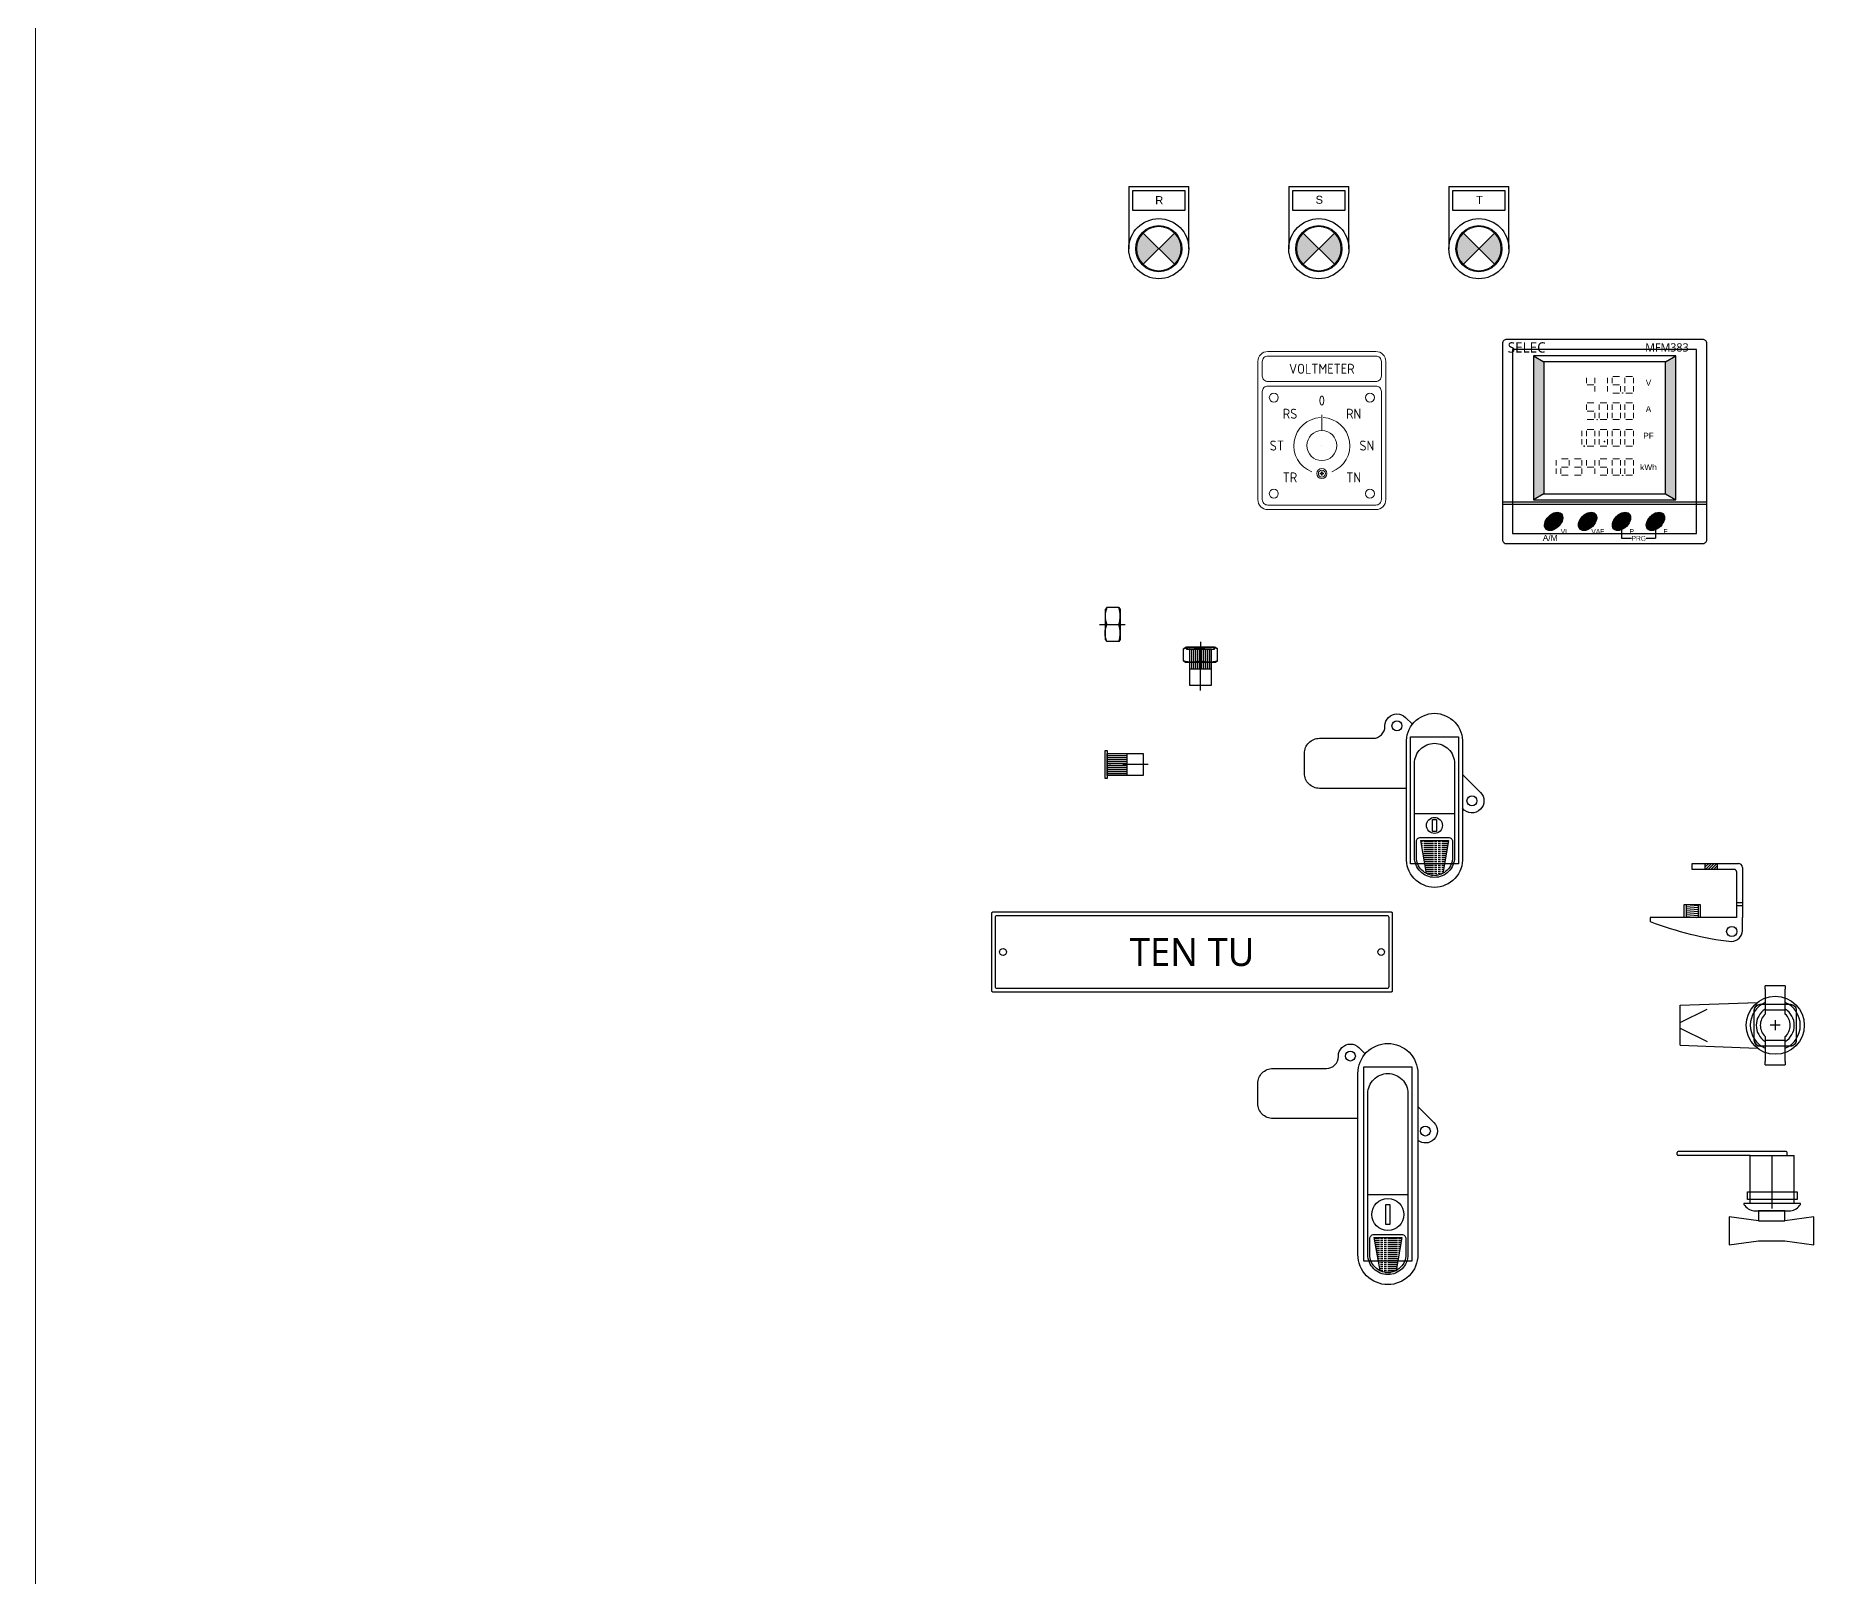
# Model space of a CAD drawing. Header units: inches. Extents: x 21 to 136330, y 8 to 58290.
# Drawn here: x 14211 to 15102, y 26894 to 27664 of the extents above; entities that cross this region are included whole.
import ezdxf
from ezdxf.enums import TextEntityAlignment as Align

# ---------------------------------------------------------------- set-up
doc = ezdxf.new("R2010")
doc.units = ezdxf.units.IN
doc.header["$MEASUREMENT"] = 0
doc.set_wipeout_variables(frame=1)
doc.linetypes.add('DASHDOT', pattern=[25.4, 12.7, -6.35, 0, -6.35])
doc.linetypes.add('HIDDEN2', pattern=[4.7625, 3.175, -1.5875])
for name, color, linetype, lineweight in [('0 TĂNG CỨNG', 7, 'Continuous', 15), ('01', 7, 'HIDDEN2', 13), ('07', 5, 'Continuous', 5), ('hw_Text', 7, 'Continuous', 13)]:
    doc.layers.add(name, color=color, linetype=linetype, lineweight=lineweight)
doc.layers.add('@.DM. NÉT CẮT', color=2, linetype='Continuous')
doc.layers.add('@.DM. THIẾT BỊ', color=7, linetype='Continuous')
doc.styles.add('1_Segoe UI', font='segoeui.ttf')
doc.styles.add('ARIAL', font='arial.ttf')
doc.styles.add('Arial-Black', font='')
doc.styles.add('Tahoma (Input Text)', font='tahoma.ttf')
doc.styles.add('VnArial', font='')
doc.styles.add('WD_IEC', font='isocp2.shx')
doc.styles.get('Arial-Black').set_extended_font_data('Arial Black')
doc.styles.get('VnArial').set_extended_font_data('.VnArial')

# ---------------------------------------------------------------- blocks, each defined once
blk = doc.blocks.new('Den XANH')
h = blk.add_hatch(color=5)
h.paths.add_polyline_path([(15, 15), (22.78, 7.22, 0.198912), (26, 15, 0.198912), (22.78, 22.78)])
h.paths.add_polyline_path([(15, 15), (7.22, 22.78, 0.198912), (4, 15, 0.198912), (7.22, 7.22)])
at = {"color": 7}
for p, q in [((0, 46), (30, 46)), ((0, 46), (0, 15)), ((30, 15), (30, 46))]:
    blk.add_line(p, q, dxfattribs=at)
blk.add_lwpolyline([(2, 44), (28, 44), (28, 34), (2, 34)], close=True, dxfattribs=at)
blk.add_circle((15, 15), 15, dxfattribs=at)
at = {"layer": '07', "color": 5, "linetype": 'Continuous', "lineweight": 5, "ltscale": 3}
for p, q in [((22.78, 22.78), (7.22, 7.22)), ((7.22, 22.78), (22.78, 7.22))]:
    blk.add_line(p, q, dxfattribs=at)
blk.add_circle((15, 15), 11, dxfattribs=at)
at = {"layer": '01', "color": 2, "linetype": 'Continuous', "lineweight": 5, "style": 'Arial-Black'}
blk.add_attdef('T-SP', text='', height=2.4, dxfattribs=at).set_placement((15.23, 36.97), align=Align.CENTER)
blk = doc.blocks.new('Den DO')
h = blk.add_hatch(color=1)
h.paths.add_polyline_path([(7.22, 7.22), (15, 15), (7.22, 22.78, 0.198912), (4, 15, 0.198912)])
h.paths.add_polyline_path([(15, 15), (22.78, 7.22, 0.198912), (26, 15, 0.198912), (22.78, 22.78)])
at = {"color": 7}
for p, q in [((0, 46), (30, 46)), ((0, 46), (0, 15)), ((30, 15), (30, 46))]:
    blk.add_line(p, q, dxfattribs=at)
blk.add_lwpolyline([(2, 44), (28, 44), (28, 34), (2, 34)], close=True, dxfattribs=at)
blk.add_circle((15, 15), 15, dxfattribs=at)
at = {"layer": '07', "color": 1, "linetype": 'Continuous', "lineweight": 5, "ltscale": 3}
for p, q in [((22.78, 22.78), (7.22, 7.22)), ((7.22, 22.78), (22.78, 7.22))]:
    blk.add_line(p, q, dxfattribs=at)
blk.add_circle((15, 15), 11, dxfattribs=at)
at = {"layer": '01', "color": 2, "linetype": 'Continuous', "lineweight": 5, "style": 'Arial-Black'}
blk.add_attdef('T-SP', text='', height=2.4, dxfattribs=at).set_placement((14.96, 38.82), align=Align.CENTER)
blk = doc.blocks.new('Den VANG')
h = blk.add_hatch(color=2)
h.paths.add_polyline_path([(22.78, 7.22, 0.198912), (26, 15, 0.198912), (22.78, 22.78), (15, 15)])
h.paths.add_polyline_path([(7.22, 7.22), (15, 15), (7.22, 22.78, 0.198912), (4, 15, 0.198912)])
at = {"color": 7}
for p, q in [((0, 46), (30, 46)), ((0, 46), (0, 15)), ((30, 15), (30, 46))]:
    blk.add_line(p, q, dxfattribs=at)
blk.add_lwpolyline([(2, 44), (28, 44), (28, 34), (2, 34)], close=True, dxfattribs=at)
blk.add_circle((15, 15), 15, dxfattribs=at)
at = {"layer": '07', "color": 2, "linetype": 'Continuous', "lineweight": 5, "ltscale": 3}
for p, q in [((22.78, 22.78), (7.22, 7.22)), ((7.22, 22.78), (22.78, 7.22))]:
    blk.add_line(p, q, dxfattribs=at)
blk.add_circle((15, 15), 11, dxfattribs=at)
at = {"layer": '01', "color": 2, "linetype": 'Continuous', "lineweight": 5, "style": 'Arial-Black'}
blk.add_attdef('T-SP', text='', height=2.4, dxfattribs=at).set_placement((15.23, 36.97), align=Align.CENTER)
blk = doc.blocks.new('*U61')
at = {"color": 7}
ref = blk.add_blockref('Den DO', (-95, -46), dxfattribs=at)
ref.add_attrib('T-SP', 'R', dxfattribs={"layer": '01', "color": 2, "linetype": 'Continuous', "lineweight": 5, "height": 4, "style": 'ARIAL'}).set_placement((-79.77, -8.76), align=Align.CENTER)
ref = blk.add_blockref('Den VANG', (-15, -46), dxfattribs=at)
ref.add_attrib('T-SP', 'S', dxfattribs={"layer": '01', "color": 2, "linetype": 'Continuous', "lineweight": 5, "height": 4, "style": 'ARIAL'}).set_placement((0.23, -8.56), align=Align.CENTER)
ref = blk.add_blockref('Den XANH', (65, -46), dxfattribs=at)
ref.add_attrib('T-SP', 'T', dxfattribs={"layer": '01', "color": 2, "linetype": 'Continuous', "lineweight": 5, "height": 4, "style": 'ARIAL'}).set_placement((80.23, -8.65), align=Align.CENTER)
blk = doc.blocks.new('*U62')
at = {"color": 0, "linetype": 'ByBlock', "lineweight": 9}
blk.add_lwpolyline([(-27, 32), (27, 32, 0.414214), (29.75, 34.75), (29.75, 42, 0.414214), (27, 44.75), (-27, 44.75, 0.414214), (-29.75, 42), (-29.75, 34.75, 0.414214)], format="xyb", close=True, dxfattribs=at)
at = {"color": 150, "linetype": 'ByBlock', "lineweight": 9}
for centre in [(-24, 24), (24, 24), (-24, -24), (24, -24)]:
    blk.add_circle(centre, 2.25, dxfattribs=at)
at = {"color": 0, "linetype": 'ByBlock', "lineweight": 9, "style": 'WD_IEC'}
for s, p in [('VOLTMETER', (0, 38.37)), ('RS', (-15.91, 15.91)), ('0', (0, 22.5)), ('RN', (15.91, 15.91)), ('ST', (-22.5, 0)), ('SN', (22.5, 0)), ('TR', (-15.91, -15.91)), ('TN', (15.91, -15.91))]:
    blk.add_text(s, height=5, dxfattribs=at).set_placement(p, align=Align.MIDDLE_CENTER)
at = {"color": 0, "linetype": 'ByBlock', "lineweight": 9}
blk.add_wipeout([(5.5, 0), (0.24, 15.32), (0.23, 15.33), (0.22, 15.34), (0.22, 15.36), (0.21, 15.37), (0.2, 15.38), (0.19, 15.4), (0.18, 15.41), (0.17, 15.42), (0.15, 15.43), (0.14, 15.44), (0.13, 15.45), (0.11, 15.45), (0.1, 15.46), (0.08, 15.47), (0.07, 15.47), (0.05, 15.47), (0.04, 15.48), (0.02, 15.48), (0.01, 15.48), (-0.01, 15.48), (-0.02, 15.48), (-0.04, 15.48), (-0.05, 15.47), (-0.07, 15.47), (-0.08, 15.47), (-0.1, 15.46), (-0.11, 15.45), (-0.13, 15.45), (-0.14, 15.44), (-0.15, 15.43), (-0.17, 15.42), (-0.18, 15.41), (-0.19, 15.4), (-0.2, 15.38), (-0.21, 15.37), (-0.22, 15.36), (-0.22, 15.34), (-0.23, 15.33), (-0.24, 15.32), (-5.5, 0), (-4.5, -19), (4.5, -19)], dxfattribs=at)
at = {"linetype": 'ByBlock', "lineweight": 9}
blk.add_hatch(color=0, dxfattribs=at).paths.add_polyline_path([(0.24, 15.32), (0.23, 15.33), (0.22, 15.34), (0.22, 15.36), (0.21, 15.37), (0.2, 15.38), (0.19, 15.4), (0.18, 15.41), (0.17, 15.42), (0.15, 15.43), (0.14, 15.44), (0.13, 15.45), (0.11, 15.45), (0.1, 15.46), (0.08, 15.47), (0.07, 15.47), (0.05, 15.47), (0.04, 15.48), (0.02, 15.48), (0.01, 15.48), (-0.01, 15.48), (-0.02, 15.48), (-0.04, 15.48), (-0.05, 15.47), (-0.07, 15.47), (-0.08, 15.47), (-0.1, 15.46), (-0.11, 15.45), (-0.13, 15.45), (-0.14, 15.44), (-0.15, 15.43), (-0.17, 15.42), (-0.18, 15.41), (-0.19, 15.4), (-0.2, 15.38), (-0.21, 15.37), (-0.22, 15.36), (-0.22, 15.34), (-0.23, 15.33), (-0.24, 15.32), (-0.24, 7.5), (0.24, 7.5)])
at = {"color": 0, "linetype": 'ByBlock', "lineweight": 18}
blk.add_lwpolyline([(-27, -32), (27, -32, 0.414214), (32, -27), (32, 42, 0.414214), (27, 47), (-27, 47, 0.414214), (-32, 42), (-32, -27, 0.414214)], format="xyb", close=True, dxfattribs=at)
at = {"color": 0, "linetype": 'ByBlock', "lineweight": 9}
blk.add_lwpolyline([(-27, -29.75), (27, -29.75, 0.414214), (29.75, -27), (29.75, 27, 0.414214), (27, 29.75), (-27, 29.75, 0.414214), (-29.75, 27), (-29.75, -27, 0.414214)], format="xyb", close=True, dxfattribs=at)
blk.add_lwpolyline([(0.85, -14.14), (0.85, -13.86), (0.14, -13.86), (0.14, -13.15), (-0.14, -13.15), (-0.14, -13.86), (-0.85, -13.86), (-0.85, -14.14), (-0.14, -14.14), (-0.14, -14.85), (0.14, -14.85), (0.14, -14.14)], close=True, dxfattribs=at)
at = {"color": 150, "linetype": 'ByBlock', "lineweight": 9}
blk.add_circle((0, 0), 7.5, dxfattribs=at)
at = {"color": 0, "linetype": 'ByBlock', "lineweight": 9}
for radius in [2.5, 1.75]:
    blk.add_circle((0, -14), radius, dxfattribs=at)
for start, end in [(92.83897, 249.08828), (290.91172, 87.16103)]:
    blk.add_arc((0, 0), 14, start, end, dxfattribs=at)
at = {"layer": 'Defpoints', "color": 1, "linetype": 'ByBlock', "lineweight": 9}
blk.add_line((0, 0), (0, 0), dxfattribs=at)
blk = doc.blocks.new('*U40')
at = {"ltscale": 5, "true_color": 0x22346e, "transparency": 33554559}
h = blk.add_hatch(color=159, dxfattribs=at)
h.dxf.hatch_style = 1
h.set_gradient(color2=(255, 255, 0), name='SPHERICAL')
h.paths.add_polyline_path([(-29.5, 88.08), (-34.5, 91.08), (-34.5, 21.19), (-29.5, 24.19)])
h = blk.add_hatch(color=159, dxfattribs=at)
h.dxf.hatch_style = 1
h.set_gradient(color2=(255, 255, 0), name='SPHERICAL')
h.paths.add_polyline_path([(29.5, 88.08), (34.5, 91.08), (34.5, 21.19), (29.5, 24.19)])
at = {"ltscale": 5, "transparency": 33554559}
h = blk.add_hatch(color=256, dxfattribs=at)
h.dxf.hatch_style = 1
h.set_gradient(color1=(200, 201, 45), color2=(0, 0, 0), name='INVCURVED')
edge = h.paths.add_edge_path()
edge.add_ellipse((-24.71, 10.79), major_axis=(-3.73, -3.73), ratio=0.643306, start_angle=0, end_angle=360)
h = blk.add_hatch(color=256, dxfattribs=at)
h.dxf.hatch_style = 1
h.set_gradient(color1=(200, 201, 45), color2=(0, 0, 0), name='INVCURVED')
edge = h.paths.add_edge_path()
edge.add_ellipse((-8.27, 10.79), major_axis=(-3.73, -3.73), ratio=0.643306, start_angle=0, end_angle=360)
h = blk.add_hatch(color=256, dxfattribs=at)
h.dxf.hatch_style = 1
h.set_gradient(color1=(200, 201, 45), color2=(0, 0, 0), name='INVCURVED')
edge = h.paths.add_edge_path()
edge.add_ellipse((8.18, 10.79), major_axis=(-3.73, -3.73), ratio=0.643306, start_angle=0, end_angle=360)
h = blk.add_hatch(color=256, dxfattribs=at)
h.dxf.hatch_style = 1
h.set_gradient(color1=(200, 201, 45), color2=(0, 0, 0), name='INVCURVED')
edge = h.paths.add_edge_path()
edge.add_ellipse((24.63, 10.79), major_axis=(-3.73, -3.73), ratio=0.643306, start_angle=0, end_angle=360)
at = {"color": 152, "true_color": 0x2776bb}
for p, q in [((-34.5, 91.08), (-29.5, 88.08)), ((29.5, 88.08), (34.5, 91.08)), ((-29.5, 24.19), (-34.5, 21.19)), ((29.5, 24.19), (34.5, 21.19))]:
    blk.add_line(p, q, dxfattribs=at)
at = {"color": 7, "linetype": 'Continuous', "lineweight": 13}
for p, q in [((-8.82, 80.34), (-8.82, 77.77)), ((-4.77, 80.34), (-4.77, 77.77)), ((1.46, 80.34), (1.46, 77.77)), ((3.64, 80.34), (3.64, 77.77)), ((4.05, 81.06), (7.28, 81.06)), ((9.87, 80.34), (9.87, 77.77)), ((10.28, 81.06), (13.51, 81.06)), ((13.92, 80.34), (13.92, 77.77)), ((-8.41, 77.04), (-5.18, 77.04)), ((-4.77, 73.74), (-4.77, 76.31)), ((1.46, 73.74), (1.46, 76.31)), ((4.05, 77.04), (7.28, 77.04)), ((4.05, 73.01), (7.28, 73.01)), ((7.69, 73.74), (7.69, 76.31)), ((9.87, 73.74), (9.87, 76.31)), ((10.28, 73.01), (13.51, 73.01)), ((13.92, 73.74), (13.92, 76.31)), ((-8.82, 67.48), (-8.82, 64.91)), ((-8.41, 68.21), (-5.18, 68.21)), ((-8.41, 64.18), (-5.18, 64.18)), ((-4.77, 60.89), (-4.77, 63.46)), ((-2.59, 67.48), (-2.59, 64.91)), ((-2.59, 60.89), (-2.59, 63.46)), ((-2.18, 68.21), (1.05, 68.21)), ((1.46, 67.48), (1.46, 64.91)), ((1.46, 60.89), (1.46, 63.46)), ((3.64, 67.48), (3.64, 64.91)), ((3.64, 60.89), (3.64, 63.46)), ((4.05, 68.21), (7.28, 68.21)), ((7.69, 67.48), (7.69, 64.91)), ((7.69, 60.89), (7.69, 63.46)), ((9.87, 67.48), (9.87, 64.91)), ((9.87, 60.89), (9.87, 63.46)), ((10.28, 68.21), (13.51, 68.21)), ((13.92, 67.48), (13.92, 64.91)), ((13.92, 60.89), (13.92, 63.46)), ((-11, 54.62), (-11, 52.05)), ((-8.82, 54.62), (-8.82, 52.05)), ((-8.41, 60.16), (-5.18, 60.16)), ((-8.41, 55.35), (-5.18, 55.35)), ((-4.77, 54.62), (-4.77, 52.05)), ((-2.59, 54.62), (-2.59, 52.05)), ((-2.18, 60.16), (1.05, 60.16)), ((-2.18, 55.35), (1.05, 55.35)), ((1.46, 54.62), (1.46, 52.05)), ((3.64, 54.62), (3.64, 52.05)), ((4.05, 60.16), (7.28, 60.16)), ((4.05, 55.35), (7.28, 55.35)), ((7.69, 54.62), (7.69, 52.05)), ((9.87, 54.62), (9.87, 52.05)), ((10.28, 60.16), (13.51, 60.16)), ((10.28, 55.35), (13.51, 55.35)), ((13.92, 54.62), (13.92, 52.05)), ((-11, 48.03), (-11, 50.6)), ((-8.82, 48.03), (-8.82, 50.6)), ((-8.41, 47.3), (-5.18, 47.3)), ((-4.77, 48.03), (-4.77, 50.6)), ((-2.59, 48.03), (-2.59, 50.6)), ((-2.18, 47.3), (1.05, 47.3)), ((1.46, 48.03), (1.46, 50.6)), ((3.64, 48.03), (3.64, 50.6)), ((4.05, 47.3), (7.28, 47.3)), ((7.69, 48.03), (7.69, 50.6)), ((9.87, 48.03), (9.87, 50.6)), ((10.28, 47.3), (13.51, 47.3)), ((13.92, 48.03), (13.92, 50.6)), ((-23.47, 40.44), (-23.47, 37.87)), ((-23.47, 33.84), (-23.47, 36.41)), ((-21.29, 33.84), (-21.29, 36.41)), ((-20.88, 41.16), (-17.65, 41.16)), ((-20.88, 37.14), (-17.65, 37.14)), ((-17.24, 40.44), (-17.24, 37.87)), ((-14.64, 41.16), (-11.42, 41.16)), ((-14.64, 37.14), (-11.42, 37.14)), ((-11, 40.44), (-11, 37.87)), ((-11, 33.84), (-11, 36.41)), ((-8.82, 40.44), (-8.82, 37.87)), ((-8.41, 37.14), (-5.18, 37.14)), ((-4.77, 40.44), (-4.77, 37.87)), ((-4.77, 33.84), (-4.77, 36.41)), ((-2.59, 40.44), (-2.59, 37.87)), ((-2.18, 41.16), (1.05, 41.16)), ((-2.18, 37.14), (1.05, 37.14)), ((1.46, 33.84), (1.46, 36.41)), ((3.64, 40.44), (3.64, 37.87)), ((3.64, 33.84), (3.64, 36.41)), ((4.05, 41.16), (7.28, 41.16)), ((7.69, 40.44), (7.69, 37.87)), ((7.69, 33.84), (7.69, 36.41)), ((9.87, 40.44), (9.87, 37.87)), ((9.87, 33.84), (9.87, 36.41)), ((10.28, 41.16), (13.51, 41.16)), ((13.92, 40.44), (13.92, 37.87)), ((13.92, 33.84), (13.92, 36.41)), ((-20.88, 33.12), (-17.65, 33.12)), ((-14.64, 33.12), (-11.42, 33.12)), ((-2.18, 33.12), (1.05, 33.12)), ((4.05, 33.12), (7.28, 33.12)), ((10.28, 33.12), (13.51, 33.12))]:
    blk.add_line(p, q, dxfattribs=at)
for p, q in [((-49.5, 20.31), (49.5, 20.31)), ((-49.5, 19.17), (49.5, 19.17))]:
    blk.add_line(p, q)
at = {"ltscale": 5}
for p, q in [((8.18, 6.76), (8.18, 2.62)), ((8.18, 2.62), (12.98, 2.62)), ((20.1, 2.62), (24.63, 2.62)), ((24.63, 6.76), (24.63, 2.62))]:
    blk.add_line(p, q, dxfattribs=at)
blk.add_lwpolyline([(-47.5, 99, 0.414214), (-49.5, 97), (-49.5, 2, 0.414214), (-47.5, 0), (47.5, 0, 0.414214), (49.5, 2), (49.5, 97, 0.414214), (47.5, 99)], format="xyb", close=True)
at = {"color": 152, "true_color": 0x2776bb}
for points in [[(-34.5, 21.19), (34.5, 21.19), (34.5, 91.08), (-34.5, 91.08)], [(-29.5, 24.19), (29.5, 24.19), (29.5, 88.08), (-29.5, 88.08)]]:
    blk.add_lwpolyline(points, close=True, dxfattribs=at)
at = {"ltscale": 5}
for centre in [(8.78, 73.01), (-3.68, 60.16), (-9.91, 47.3), (8.78, 33.12)]:
    blk.add_circle(centre, 0.076, dxfattribs=at)
for centre in [(-24.71, 10.79), (-8.27, 10.79), (8.18, 10.79), (24.63, 10.79)]:
    blk.add_ellipse(centre, major_axis=(-3.73, -3.73), ratio=0.643306)
blk.add_point((-9.94, 47.3), dxfattribs=at)
at = {"style": '1_Segoe UI'}
for s, height, p in [('SELEC', 5, (-46.95, 92.6)), ('MFM383', 4, (19.65, 93.1))]:
    blk.add_text(s, height=height, dxfattribs=at).set_placement(p)
at = {"layer": 'hw_Text', "lineweight": 13, "style": 'VnArial'}
for s, height, p in [('V', 2.88, (21.27, 78.04)), ('A', 2.88, (21.27, 65.19)), ('PF', 2.88, (21.27, 52.33)), ('kWh', 2.88, (21.27, 37.06)), ('A/M', 2.88, (-26.39, 2.8)), ('VI', 2.304, (-19.75, 5.91)), ('VAF', 2.304, (-3.3, 5.91)), ('P', 2.3, (13.15, 5.91)), ('PRG', 2.304, (16.54, 2.6)), ('E', 2.3, (29.59, 5.91))]:
    blk.add_text(s, height=height, rotation=360, dxfattribs=at).set_placement(p, align=Align.MIDDLE_CENTER)
blk = doc.blocks.new('1232')
at = {"layer": '@.DM. THIẾT BỊ'}
blk.add_point((48, 46.5), dxfattribs=at)
blk.add_blockref('*U40', (48, -3), dxfattribs=at)
blk = doc.blocks.new('cắt màn điều khiển')
at = {"layer": '@.DM. NÉT CẮT'}
blk.add_lwpolyline([(46, 46), (-46, 46), (-46, -46), (46, -46)], close=True, dxfattribs=at)
blk.add_point((0, 0), dxfattribs=at)
blk = doc.blocks.new('AB301-3-1')
at = {"layer": '@.DM. THIẾT BỊ', "linetype": 'Continuous'}
h = blk.add_hatch(dxfattribs=at)
h.set_pattern_fill('ACAD_ISO09W100', color=1, scale=0.2)
h.set_pattern_definition([(0, (-368.0181, 431.8814), (0, 1), [4.8, -0.6, 1.2, -0.6, 1.2, -0.6])])
h.paths.add_polyline_path([(-4.09, -55.02, 0.118404), (0, -56, 0.118404), (4.09, -55.02), (7, -38.5), (-7, -38.5)])
at = {"layer": '@.DM. THIẾT BỊ', "color": 1, "linetype": 'Continuous'}
for p, q in [((-10, -25), (10, -25)), ((-7, -38.5), (7, -38.5)), ((-7, -38.5), (-4.09, -55.02)), ((7, -38.5), (4.09, -55.02))]:
    blk.add_line(p, q, dxfattribs=at)
for points in [[(-14, -12.5), (-57.5, -12.5, -0.414214), (-65, -5), (-65, 5, -0.414214), (-57.5, 12.5), (-30.74, 12.5, 0.414214), (-24.74, 18.5), (-24.74, 18.74)], [(-24.74, 18.74, -0.198912), (-22.98, 22.98), (-22.98, 22.98, -0.414214), (-14.5, 22.98), (-11.04, 19.53)], [(14, -5.51), (22.98, -14.5, -0.414214), (22.98, -22.98), (22.98, -22.98, -0.451305), (14, -22.42, -0.381561)]]:
    blk.add_lwpolyline(points, format="xyb", dxfattribs=at)
for points in [[(0, 25), (0, 25, -0.428242), (14, 10), (14, -47, -0.428242), (0, -62), (0, -62, -0.428242), (-14, -47), (-14, 10, -0.428242)], [(0, 10, -0.414214), (10, 0), (10, -47, -0.414214), (0, -57, -0.414214), (-10, -47), (-10, 0, -0.414214)], [(9, -39), (9, -47, -0.414214), (0, -56, -0.414214), (-9, -47), (-9, -39, -0.414214), (-7, -37), (7, -37, -0.414214)]]:
    blk.add_lwpolyline(points, format="xyb", close=True, dxfattribs=at)
blk.add_lwpolyline([(-1, -28), (1, -28), (1, -34), (-1, -34)], close=True, dxfattribs=at)
for centre, radius in [((-18.74, 18.74), 2.5), ((18.74, -18.74), 2.5), ((0, -31), 4)]:
    blk.add_circle(centre, radius, dxfattribs=at)
blk = doc.blocks.new('AB301-2-1')
at = {"layer": '@.DM. THIẾT BỊ', "linetype": 'Continuous'}
h = blk.add_hatch(dxfattribs=at)
h.set_pattern_fill('ACAD_ISO09W100', color=1, scale=0.2)
h.set_pattern_definition([(0, (-368.0181, 398.3814), (0, 1), [4.8, -0.6, 1.2, -0.6, 1.2, -0.6])])
h.paths.add_polyline_path([(-4.09, -88.52, 0.118404), (0, -89.5, 0.118404), (4.09, -88.52), (7, -72), (-7, -72)])
at = {"layer": '@.DM. NÉT CẮT', "color": 2, "linetype": 'Continuous'}
blk.add_lwpolyline([(-12, 13.25), (12, 13.25), (12, -83.75), (-12, -83.75)], close=True, dxfattribs=at)
at = {"layer": '@.DM. THIẾT BỊ', "color": 1, "linetype": 'Continuous'}
for p, q in [((-10, -50.5), (10, -50.5)), ((-7, -72), (7, -72)), ((-7, -72), (-4.09, -88.52)), ((7, -72), (4.09, -88.52))]:
    blk.add_line(p, q, dxfattribs=at)
for points in [[(-15, -12.5), (-57.5, -12.5, -0.414214), (-65, -5), (-65, 5, -0.414214), (-57.5, 12.5), (-30.74, 12.5, 0.414214), (-24.74, 18.5), (-24.74, 18.74)], [(-24.74, 18.74, -0.198912), (-22.98, 22.98), (-22.98, 22.98, -0.414214), (-14.5, 22.98), (-11.34, 19.82)], [(15, -6.51), (22.98, -14.5, -0.414214), (22.98, -22.98), (22.98, -22.98, -0.381561), (15, -23.43, -0.381561)]]:
    blk.add_lwpolyline(points, format="xyb", dxfattribs=at)
for points in [[(0, 25), (0, 25, -0.414214), (15, 10), (15, -80.5, -0.414214), (0, -95.5), (0, -95.5, -0.414214), (-15, -80.5), (-15, 10, -0.414214)], [(0, 10, -0.414214), (10, 0), (10, -80.5, -0.414214), (0, -90.5, -0.414214), (-10, -80.5), (-10, 0, -0.414214)], [(9, -72.5), (9, -80.5, -0.414214), (0, -89.5, -0.414214), (-9, -80.5), (-9, -72.5, -0.414214), (-7, -70.5), (7, -70.5, -0.414214)]]:
    blk.add_lwpolyline(points, format="xyb", close=True, dxfattribs=at)
blk.add_lwpolyline([(-1, -55.5), (1, -55.5), (1, -65.5), (-1, -65.5)], close=True, dxfattribs=at)
for centre, radius in [((-18.74, 18.74), 2.5), ((18.74, -18.74), 2.5), ((0, -60.5), 8)]:
    blk.add_circle(centre, radius, dxfattribs=at)
blk = doc.blocks.new('MS722')
at = {"layer": '@.DM. THIẾT BỊ', "color": 4}
for p, q in [((-5, 37.82), (-5, 39.5)), ((5, 39.5), (-5, 39.5)), ((-5, 37.82), (-5, 27.25)), ((5, 39.5), (5, 37.82)), ((5, 27.25), (5, 37.82)), ((-5, 27.25), (-5, 25.34)), ((5, 27.25), (-5, 27.25)), ((5, 25.34), (5, 27.25)), ((-5, 14.16), (-5, 12.25)), ((-5, 12.25), (-5, 1.68)), ((-5, 12.25), (5, 12.25)), ((5, 12.25), (5, 14.16)), ((5, 1.68), (5, 12.25)), ((-5, 0), (-5, 1.68)), ((-5, 0), (5, 0)), ((5, 1.68), (5, 0))]:
    blk.add_line(p, q, dxfattribs=at)
for radius, start, end in [(12.5, 113.57818, 246.42182), (12.5, 293.57818, 66.42182), (7.5, 131.81031, 228.18969), (7.5, 311.81031, 48.18969)]:
    blk.add_arc((0, 19.75), radius, start, end, dxfattribs=at)
at = {"layer": '@.DM. THIẾT BỊ', "color": 9}
for start, end in [(121.75686, 238.24314), (301.75686, 58.24314)]:
    blk.add_arc((0, 19.75), 9.5, start, end, dxfattribs=at)
blk = doc.blocks.new('KTRONG')
at = {"layer": '@.DM. THIẾT BỊ', "color": 8}
for p, q in [((-47.5, 10), (-8.87, 11.47)), ((-47.5, -10), (-47.5, 10)), ((-47.5, 1.38), (-34.11, 8.14)), ((-47.5, -1.38), (-34.11, -8.14)), ((-47.5, -10), (-8.87, -11.47))]:
    blk.add_line(p, q, dxfattribs=at)
at = {"layer": '@.DM. THIẾT BỊ', "color": 1, "ltscale": 10}
blk.add_line((0, 2.5), (0, -2.5), dxfattribs=at)
at = {"layer": '@.DM. THIẾT BỊ', "color": 8}
blk.add_lwpolyline([(10.5, 7.5), (10.5, -7.5, -0.414214), (7.5, -10.5), (-7.5, -10.5, -0.414214), (-10.5, -7.5), (-10.5, 7.5, -0.414214), (-7.5, 10.5), (7.5, 10.5, -0.414214)], format="xyb", close=True, dxfattribs=at)
at = {"layer": '@.DM. THIẾT BỊ', "color": 1, "ltscale": 10}
blk.add_lwpolyline([(2.5, 0), (-2.5, 0)], dxfattribs=at)
at = {"layer": '@.DM. THIẾT BỊ', "color": 8}
blk.add_circle((0, 0), 14.5, dxfattribs=at)
blk.add_blockref('MS722', (0, -19.75), dxfattribs=at)
blk = doc.blocks.new('KT')
at = {"layer": '@.DM. THIẾT BỊ', "color": 8, "ltscale": 10}
for p, q in [((180364.72, 66240.81), (180364.72, 66241.81)), ((180419.13, 66242.31), (180365.22, 66242.31)), ((180401.22, 66240.31), (180365.22, 66240.31)), ((180401.22, 66216.31), (180401.22, 66240.31)), ((180401.22, 66240.31), (180423.22, 66240.31)), ((180412.22, 66216.31), (180412.22, 66240.31)), ((180419.63, 66240.81), (180419.63, 66241.81)), ((180423.22, 66216.31), (180423.22, 66240.31))]:
    blk.add_line(p, q, dxfattribs=at)
at = {"layer": '@.DM. THIẾT BỊ', "color": 55, "ltscale": 10, "true_color": 0x999b37}
for p, q in [((180398.08, 66216.31), (180398.08, 66215.83)), ((180426.36, 66216.31), (180398.08, 66216.31)), ((180403.08, 66212.54), (180421.36, 66212.54)), ((180426.36, 66215.83), (180426.36, 66216.31))]:
    blk.add_line(p, q, dxfattribs=at)
at = {"layer": '@.DM. THIẾT BỊ', "color": 1, "ltscale": 10}
blk.add_line((180412.22, 66213.81), (180412.22, 66218.81), dxfattribs=at)
at = {"layer": '@.DM. THIẾT BỊ', "color": 8, "ltscale": 10}
blk.add_lwpolyline([(180399.78, 66222.18), (180424.67, 66222.18), (180424.67, 66218.31), (180399.78, 66218.31)], close=True, dxfattribs=at)
at = {"layer": '@.DM. THIẾT BỊ', "color": 55, "ltscale": 10, "true_color": 0x999b37}
blk.add_lwpolyline([(180405.3, 66212.54), (180405.3, 66207.54), (180418.43, 66207.54), (180418.43, 66212.54)], close=True, dxfattribs=at)
for points in [[(180405.3, 66207.54), (180390.72, 66209.54), (180390.72, 66195.54)], [(180390.72, 66195.54), (180405.3, 66197.54), (180418.43, 66197.54), (180433.01, 66195.54), (180433.01, 66209.54), (180418.43, 66207.54)]]:
    blk.add_lwpolyline(points, dxfattribs=at)
at = {"layer": '@.DM. THIẾT BỊ', "color": 8, "ltscale": 10}
for centre, start, end in [((180365.22, 66241.81), 90, 180), ((180365.22, 66240.81), 180, 270), ((180419.13, 66241.81), 0, 90), ((180419.13, 66240.81), 270, 0)]:
    blk.add_arc(centre, 0.5, start, end, dxfattribs=at)
at = {"layer": '@.DM. THIẾT BỊ', "color": 55, "ltscale": 10, "true_color": 0x999b37}
for centre, start, end in [((180404.42, 66220.01), 213.40556, 259.82252), ((180420.02, 66220.01), 280.17748, 326.59444)]:
    blk.add_arc(centre, 7.6, start, end, dxfattribs=at)
blk = doc.blocks.new('HL044-1.3-B')
at = {"layer": '@.DM. THIẾT BỊ'}
h = blk.add_hatch(dxfattribs=at)
h.set_pattern_fill('ANSI31', color=1, scale=0.3, style=0)
h.set_pattern_definition([(45, (-80982.31925, -42991.2648), (-0.673519209, 0.673519209), [])])
h.paths.add_polyline_path([(-15.5, 27), (-15.5, 24), (-9.5, 24), (-9.5, 27)])
at = {"layer": '@.DM. THIẾT BỊ', "color": 1}
for p, q in [((-22, 24), (-22, 27)), ((-22, 27), (1, 27)), ((-15.5, 24), (-15.5, 27)), ((-9.5, 24), (-9.5, 27)), ((-1, 24), (-22, 24)), ((0, 23), (0, 0)), ((3, 25), (3, 0)), ((0, 0), (-43, 0)), ((-43, 0), (-43, -2)), ((-25, 6.5), (-25, 0)), ((-25, 6.5), (-19, 5.93)), ((-25, 5.5), (-19, 4.93)), ((-25, 4.5), (-19, 3.93)), ((-25, 3.5), (-19, 2.93)), ((-25, 2.5), (-19, 1.93)), ((-25, 1.5), (-19, 0.93)), ((-25, 0.5), (-19.7, 0)), ((-19, 6.5), (-19, 0)), ((0, 7.5), (3, 7.5)), ((0, 6), (3, 6)), ((3, -6.5), (3, 0))]:
    blk.add_line(p, q, dxfattribs=at)
blk.add_lwpolyline([(-26, 6.5), (-18, 6.5), (-18, 0), (-26, 0)], close=True, dxfattribs=at)
blk.add_circle((-2.3, -7), 2.55, dxfattribs=at)
for centre, radius, start, end in [((1, 25), 2, 0, 90), ((-1, 23), 1, 0, 90), ((15.44, 147.65), 160.66, 248.67048, 263.59015), ((-2.5, -6.5), 5.5, 270, 0)]:
    blk.add_arc(centre, radius, start, end, dxfattribs=at)
blk = doc.blocks.new('eku10')
at = {"color": 5}
blk.add_line((53937.85, -17418.72), (53931.85, -17418.72), dxfattribs=at)
blk.add_lwpolyline([(53937.85, -17401.72), (53938.6, -17402.72), (53938.6, -17417.72), (53937.85, -17418.72, 0.176471), (53937.85, -17410.22, 0.176471), (53937.85, -17401.72), (53931.85, -17401.72), (53931.1, -17402.72), (53931.1, -17417.72), (53931.85, -17418.72, -0.176471), (53931.85, -17410.22), (53937.85, -17410.22)], format="xyb", dxfattribs=at)
blk.add_arc((53943.52, -17405.97), 12.42, 159.98404, 200.01596, dxfattribs=at)
blk = doc.blocks.new('EKU 10')
at = {"layer": '@.DM. THIẾT BỊ', "color": 1}
blk.add_line((-6.54, 8.5), (6.25, 8.5), dxfattribs=at)
at = {"layer": '@.DM. THIẾT BỊ'}
blk.add_blockref('eku10', (-53934.85, 17418.72), dxfattribs=at)
blk = doc.blocks.new('Ecu8')
at = {"layer": '@.DM. THIẾT BỊ', "color": 5}
for p, q in [((-4.5, 18), (-4.5, 8)), ((-3.5, 18), (-3.5, 8)), ((-2.5, 18), (-2.5, 8)), ((-1.5, 18), (-1.5, 8)), ((-0.5, 18), (-0.5, 8)), ((0.5, 18), (0.5, 8)), ((1.5, 18), (1.5, 8)), ((2.5, 18), (2.5, 8)), ((3.5, 18), (3.5, 8)), ((4.5, 18), (4.5, 8)), ((-5.5, 8), (5.5, 8))]:
    blk.add_line(p, q, dxfattribs=at)
at = {"layer": '@.DM. THIẾT BỊ', "color": 1, "linetype": 'DASHDOT'}
blk.add_line((0, -2.52), (0, 21.04), dxfattribs=at)
at = {"layer": '@.DM. THIẾT BỊ', "color": 5}
for points in [[(-7, 19), (7, 19), (7, 18), (-7, 18)], [(-5.5, 18), (5.5, 18), (5.5, 0), (-5.5, 0)]]:
    blk.add_lwpolyline(points, close=True, dxfattribs=at)
blk = doc.blocks.new('^Tên tủ 2')
at = {"ltscale": 5}
for points in [[(-100, -0.5, -0.414214), (-99.5, 0), (99.5, 0, -0.414214), (100, -0.5), (100, -39.5, -0.414214), (99.5, -40), (-99.5, -40, -0.414214), (-100, -39.5)], [(-98.3, -2.7, -0.414214), (-97.3, -1.7), (97.3, -1.7, -0.414214), (98.3, -2.7), (98.3, -37.3, -0.414214), (97.3, -38.3), (-97.3, -38.3, -0.414214), (-98.3, -37.3)]]:
    blk.add_lwpolyline(points, format="xyb", close=True, dxfattribs=at)
at = {"color": 2, "ltscale": 5}
for centre in [(-94.5, -20), (94.5, -20)]:
    blk.add_circle(centre, 1.7, dxfattribs=at)
at = {"color": 2, "style": '1_Segoe UI'}
blk.add_attdef('MAIN-LABEL-1', text='', height=14, dxfattribs=at).set_placement((0, -20), align=Align.MIDDLE_CENTER)
blk = doc.blocks.new('KHUNG KT1')
at = {"color": 7}
blk.add_lwpolyline([(0, 0), (7128, 0), (7128, -5040), (0, -5040)], close=True, dxfattribs=at)
at = {"color": 1, "style": 'Tahoma (Input Text)', "flags": 8}
for tag, p in [('#01', (328.9, -4851.1)), ('#03', (1514.7, -4846.3)), ('#05', (2819, -4851.1)), ('#07', (4424, -4851.1)), ('#09', (5172.9, -4851.1)), ('#02', (189.8, -4995.1)), ('#04', (1755.3, -4995.1)), ('#06', (2727.8, -4995.1)), ('#08', (4382.7, -4995.1)), ('#10', (5172.9, -4995.1))]:
    blk.add_attdef(tag, p, '', height=60, dxfattribs=at)
blk.add_attdef('#11', text='', height=60, dxfattribs=at).set_placement((6996, -4961.6), align=Align.CENTER)
at = {"layer": '0 TĂNG CỨNG', "color": 1, "style": 'ARIAL'}
blk.add_attdef('#12', (852.8, -4987.6), '', height=60, dxfattribs=at)

msp = doc.modelspace()

# ---------------------------------------------------------------- linework, layer by layer
msp.add_lwpolyline([(14898.3382, 27314.0125), (14922.3382, 27314.0125), (14922.3382, 27250.5125), (14898.3382, 27250.5125)], close=True)
msp.add_lwpolyline([(15073.1747, 27180.3459), (15088.1747, 27180.3459, -0.41421356), (15091.1747, 27177.3459), (15091.1747, 27162.3459, -0.41421356), (15088.1747, 27159.3459), (15073.1747, 27159.3459, -0.41421356), (15070.1747, 27162.3459), (15070.1747, 27177.3459, -0.41421356)], format="xyb", close=True)
for centre in [(14772.5401, 27557.9729), (14852.5401, 27557.9729), (14932.5401, 27557.9729)]:
    msp.add_circle(centre, 11.5)
msp.add_arc((15073.1747, 27162.3459), 3, 180, 270)

# ---------------------------------------------------------------- block references
for name, p in [('*U61', (14852.5401, 27588.9729)), ('*U62', (14854.0314, 27459.5698)), ('cắt màn điều khiển', (14995.3719, 27461.5969)), ('EKU 10', (14749.4961, 27361.592)), ('AB301-3-1', (14910.3382, 27300.7625)), ('HL044-1.3-B', (15061.2063, 27223.7432)), ('KTRONG', (15080.6747, 27169.8459)), ('AB301-2-1', (14887.035, 27135.7625)), ('KT', (-165333.0563, -39135.4835))]:
    msp.add_blockref(name, p)
at = {"xscale": 1.03125, "yscale": 1.03125, "zscale": 1.03125}
msp.add_blockref('1232', (14945.8719, 27413.6438), dxfattribs=at)
at = {"xscale": -1, "rotation": 90}
msp.add_blockref('EKU 10', (14801.8882, 27355.0089), dxfattribs=at)
at = {"xscale": -1}
msp.add_blockref('Ecu8', (14793.3882, 27339.7589), dxfattribs=at)
at = {"rotation": 90}
msp.add_blockref('Ecu8', (14764.7461, 27300.1629), dxfattribs=at)
msp.add_blockref('^Tên tủ 2', (14789.1742, 27226.4808)).add_auto_attribs({'MAIN-LABEL-1': 'TEN TU'})

# ---------------------------------------------------------------- next in the draw order: block references
at = {"layer": '0 TĂNG CỨNG', "color": 1, "xscale": 0.8792977987369557, "yscale": 0.8792977987369557, "zscale": 0.8792977987369557}
msp.add_blockref('KHUNG KT1', (14211.181, 30205.7146), dxfattribs=at)

doc.saveas('drawing.dxf')
